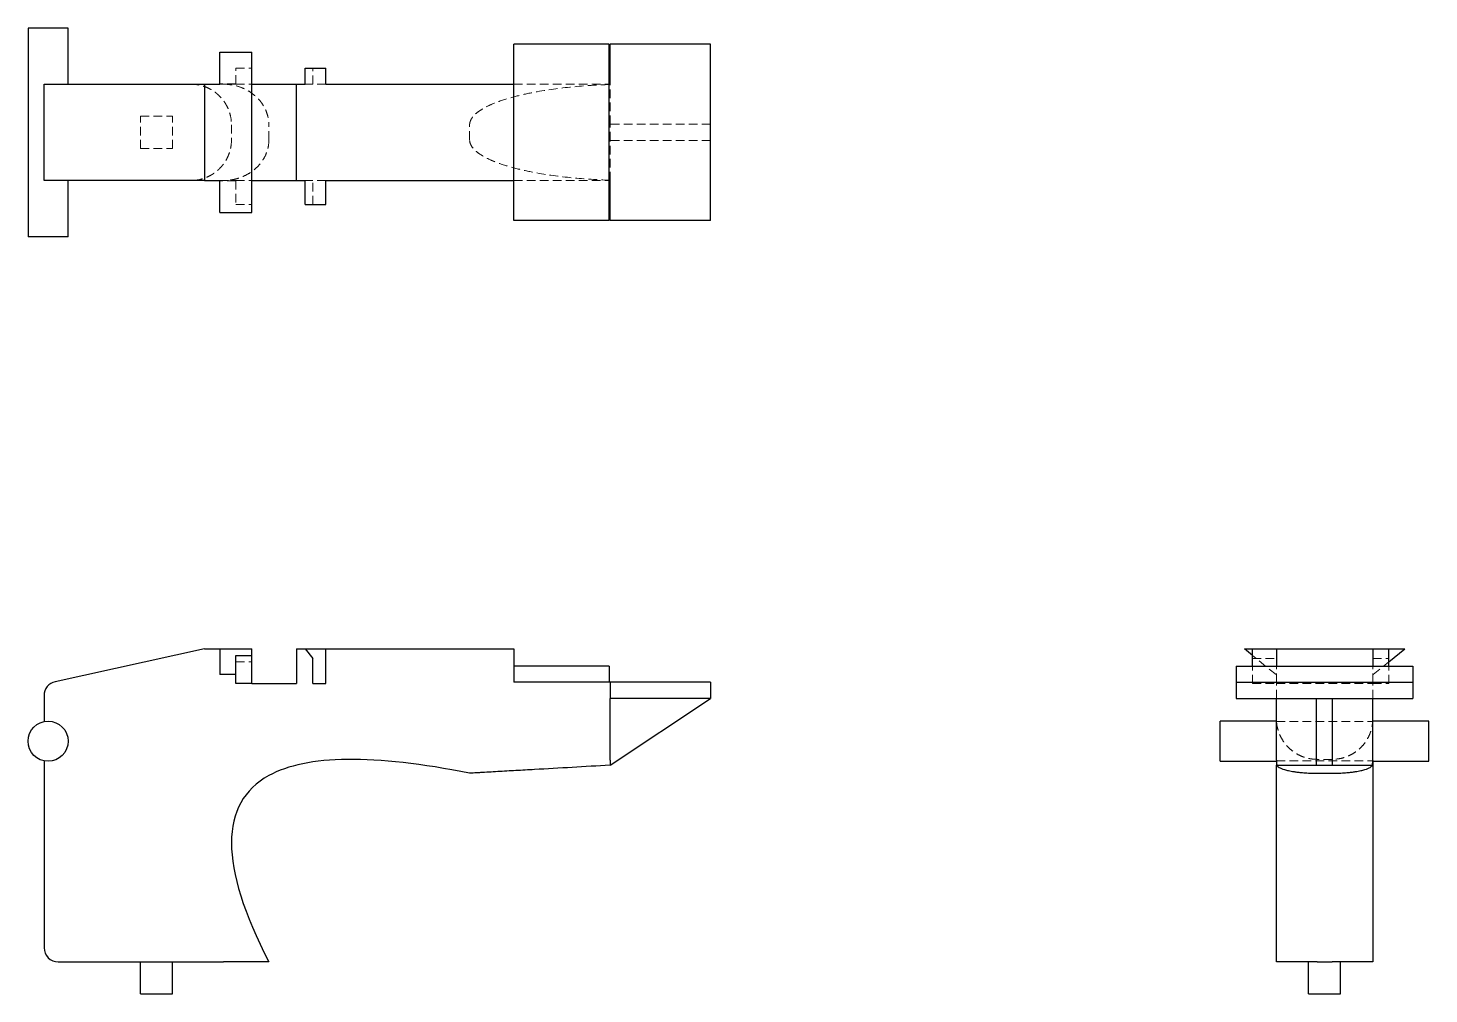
# Model space of a CAD drawing. Header units: millimetres. Extents: x 33 to 238, y 32 to 173.
import ezdxf

# ---------------------------------------------------------------- set-up
doc = ezdxf.new("R2010")
doc.units = ezdxf.units.MM
doc.linetypes.add('HIDDEN', pattern=[1.905, 1.27, -0.635])

msp = doc.modelspace()

# ---------------------------------------------------------------- linework, layer by layer
at = {"color": 7, "linetype": 'Continuous', "lineweight": 25}
for p, q in [((33, 173.29), (33, 142.71)), ((38.88, 173.29), (33, 173.29)), ((38.88, 165.06), (38.88, 173.29)), ((118.18, 170.94), (104.18, 170.94)), ((104.18, 165.06), (104.18, 170.94)), ((118.18, 145.06), (118.18, 170.94)), ((118.29, 165.06), (118.29, 170.94)), ((133, 170.94), (118.29, 170.94)), ((133, 145.06), (133, 170.94)), ((61.12, 169.76), (65.82, 169.76)), ((61.12, 165.06), (61.12, 169.76)), ((65.82, 146.24), (65.82, 169.76)), ((73.59, 165.06), (73.59, 167.41)), ((73.59, 167.41), (76.65, 167.41)), ((76.65, 165.06), (76.65, 167.41)), ((35.35, 150.94), (35.35, 165.06)), ((35.35, 165.06), (36.98, 165.06)), ((36.98, 165.06), (58.88, 165.06)), ((58.88, 165.06), (58.88, 150.94)), ((58.88, 165.06), (61.12, 165.06)), ((65.82, 165.06), (72.32, 165.06)), ((72.32, 150.94), (72.32, 165.06)), ((72.32, 165.06), (73.59, 165.06)), ((76.65, 165.06), (104.18, 165.06)), ((104.18, 150.94), (104.18, 165.06)), ((118.29, 165.06), (118.18, 165.06)), ((36.98, 150.94), (35.35, 150.94)), ((58.88, 150.94), (36.98, 150.94)), ((38.88, 142.71), (38.88, 150.94)), ((58.88, 150.94), (61.12, 150.94)), ((61.12, 146.24), (61.12, 150.94)), ((65.82, 150.94), (72.32, 150.94)), ((72.32, 150.94), (73.59, 150.94)), ((73.59, 147.41), (73.59, 150.94)), ((76.65, 150.94), (104.18, 150.94)), ((76.65, 147.41), (76.65, 150.94)), ((104.18, 145.06), (104.18, 150.94)), ((118.29, 150.94), (118.18, 150.94)), ((118.29, 145.06), (118.29, 150.94)), ((61.12, 146.24), (65.82, 146.24)), ((73.59, 147.41), (76.65, 147.41)), ((118.18, 145.06), (104.18, 145.06)), ((133, 145.06), (118.29, 145.06)), ((38.88, 142.71), (33, 142.71)), ((58.88, 82.29), (36.98, 77.48)), ((58.88, 82.29), (61.12, 82.29)), ((61.12, 82.29), (65.82, 82.29)), ((61.12, 82.29), (61.12, 78.53)), ((65.82, 81.34), (65.82, 82.29)), ((72.32, 82.29), (72.32, 77.24)), ((72.32, 82.29), (73.59, 82.29)), ((73.59, 82.29), (74.76, 80.88)), ((73.59, 82.29), (76.65, 82.29)), ((76.65, 77.24), (76.65, 82.29)), ((76.65, 82.29), (104.18, 82.29)), ((104.18, 82.29), (104.18, 79.74)), ((212.41, 81.34), (211.24, 82.29)), ((211.24, 82.29), (212.41, 82.29)), ((212.41, 79.74), (212.41, 82.29)), ((212.41, 82.29), (215.94, 82.29)), ((215.94, 82.29), (230.06, 82.29)), ((215.94, 82.29), (215.94, 79.74)), ((230.06, 82.29), (230.06, 79.74)), ((230.06, 82.29), (232.41, 82.29)), ((232.41, 79.74), (232.41, 82.29)), ((232.41, 80.39), (234.76, 82.29)), ((232.41, 82.29), (234.76, 82.29)), ((63.47, 81.34), (65.82, 81.34)), ((63.47, 77.24), (63.47, 81.34)), ((65.82, 77.24), (65.82, 81.34)), ((74.76, 77.24), (74.76, 80.88)), ((63.47, 78.53), (61.12, 78.53)), ((104.18, 79.74), (104.18, 77.39)), ((118.18, 79.74), (104.18, 79.74)), ((118.18, 79.74), (118.18, 77.39)), ((210.06, 79.74), (210.06, 77.39)), ((210.06, 79.74), (235.94, 79.74)), ((235.94, 79.74), (235.94, 77.39)), ((65.82, 77.24), (63.47, 77.24)), ((65.82, 77.24), (72.32, 77.24)), ((74.76, 77.24), (76.65, 77.24)), ((118.18, 77.39), (104.18, 77.39)), ((118.29, 77.39), (118.18, 77.39)), ((133, 77.39), (118.29, 77.39)), ((118.29, 77.39), (118.29, 75.04)), ((133, 77.39), (133, 75.04)), ((210.06, 77.39), (210.06, 75.04)), ((210.06, 77.39), (235.94, 77.39)), ((235.94, 77.39), (235.94, 75.04)), ((35.35, 75.45), (35.35, 71.65)), ((133, 75.04), (118.29, 75.04)), ((118.29, 65.99), (118.29, 75.04)), ((118.29, 65.24), (133, 75.04)), ((210.06, 75.04), (221.82, 75.04)), ((215.94, 65.99), (215.94, 75.04)), ((221.82, 75.04), (224.18, 75.04)), ((221.82, 65.24), (221.82, 75.04)), ((224.18, 75.04), (235.94, 75.04)), ((224.18, 65.24), (224.18, 75.04)), ((230.06, 65.99), (230.06, 75.04)), ((215.94, 71.71), (207.71, 71.71)), ((207.71, 68.76), (207.71, 71.71)), ((238.29, 71.71), (230.06, 71.71)), ((238.29, 68.76), (238.29, 71.71)), ((207.71, 65.82), (207.71, 68.76)), ((238.29, 65.82), (238.29, 68.76)), ((35.35, 65.88), (35.35, 38.49)), ((207.71, 65.82), (215.94, 65.82)), ((230.06, 65.82), (238.29, 65.82)), ((215.99, 65.24), (221.82, 65.24)), ((221.82, 65.24), (224.18, 65.24)), ((221.91, 64.06), (224.09, 64.06)), ((224.18, 65.24), (230.01, 65.24)), ((37.43, 36.41), (61.64, 36.41)), ((49.47, 31.71), (49.47, 36.41)), ((54.18, 31.71), (54.18, 36.41)), ((220.65, 31.71), (220.65, 36.41)), ((221.91, 36.41), (224.09, 36.41)), ((225.35, 31.71), (225.35, 36.41)), ((49.47, 31.71), (54.18, 31.71)), ((220.65, 31.71), (225.35, 31.71))]:
    msp.add_line(p, q, dxfattribs=at)
at = {"color": 7, "linetype": 'HIDDEN', "lineweight": 18}
for p, q in [((63.47, 165.12), (63.47, 167.41)), ((63.47, 167.41), (65.82, 167.41)), ((74.76, 165.06), (74.76, 167.41)), ((63.47, 165.12), (61.12, 165.12)), ((61.12, 165.06), (63.47, 165.06)), ((63.47, 165.06), (63.47, 165.12)), ((63.47, 165.06), (65.82, 165.06)), ((74.76, 165.06), (73.59, 165.06)), ((76.65, 165.06), (74.76, 165.06)), ((104.18, 165.06), (118.18, 165.06)), ((118.29, 159.18), (118.29, 165.06)), ((49.47, 160.35), (54.18, 160.35)), ((49.47, 155.65), (49.47, 160.35)), ((54.18, 155.65), (54.18, 160.35)), ((62.82, 159.09), (62.82, 156.91)), ((68.29, 156.91), (68.29, 159.09)), ((97.71, 156.91), (97.71, 159.09)), ((133, 159.18), (118.29, 159.18)), ((118.29, 156.82), (118.29, 159.18)), ((62.82, 156.91), (62.82, 156.91)), ((118.29, 150.94), (118.29, 156.82)), ((133, 156.82), (118.29, 156.82)), ((49.47, 155.65), (54.18, 155.65)), ((61.12, 150.94), (63.47, 150.94)), ((63.47, 150.88), (61.12, 150.88)), ((63.47, 150.88), (63.47, 150.94)), ((63.47, 150.94), (65.82, 150.94)), ((63.47, 150.88), (63.47, 147.41)), ((74.76, 150.94), (73.59, 150.94)), ((74.76, 147.41), (74.76, 150.94)), ((76.65, 150.94), (74.76, 150.94)), ((104.18, 150.94), (118.18, 150.94)), ((63.47, 147.41), (65.82, 147.41)), ((63.47, 80.39), (65.82, 80.39)), ((215.88, 78.53), (212.41, 81.34)), ((212.41, 80.88), (215.94, 80.88)), ((230.06, 80.88), (232.41, 80.88)), ((230.12, 78.53), (232.41, 80.39)), ((212.41, 77.24), (212.41, 79.74)), ((215.88, 78.53), (215.94, 78.53)), ((215.94, 77.39), (215.94, 79.74)), ((230.06, 77.39), (230.06, 79.74)), ((230.06, 78.53), (230.12, 78.53)), ((232.41, 77.24), (232.41, 79.74)), ((212.41, 77.24), (215.94, 77.24)), ((215.94, 75.04), (215.94, 77.39)), ((215.94, 77.24), (230.06, 77.24)), ((230.06, 75.04), (230.06, 77.39)), ((230.06, 77.24), (232.41, 77.24)), ((215.94, 71.65), (230.06, 71.65)), ((215.94, 65.23), (215.94, 65.95)), ((215.94, 65.88), (230.06, 65.88)), ((224.09, 66.1), (221.91, 66.1))]:
    msp.add_line(p, q, dxfattribs=at)
at = {"color": 7, "linetype": 'Continuous', "lineweight": 25}
msp.add_circle((35.94, 68.76), 2.94, dxfattribs=at)
for centre, start, end in [((37.43, 75.45), 102.4074, 180), ((37.43, 38.49), 180, 270)]:
    msp.add_arc(centre, 2.08, start, end, dxfattribs=at)
at = {"color": 7, "linetype": 'HIDDEN', "lineweight": 18}
for points, knots in [([(56.81, 165.06), (57.13, 165.05), (57.73, 165.02), (58.56, 164.83), (59.21, 164.59), (59.72, 164.33), (60.14, 164.08), (60.54, 163.79), (60.9, 163.48), (61.19, 163.19), (61.42, 162.93), (61.65, 162.64), (61.92, 162.26), (62.22, 161.72), (62.52, 161), (62.77, 160.1), (62.8, 159.44), (62.82, 159.09)], [0, 0, 0, 0, 0.108342, 0.201296, 0.276432, 0.332222, 0.381713, 0.4326, 0.488511, 0.528214, 0.563894, 0.59697, 0.644163, 0.709727, 0.792477, 0.890304, 1, 1, 1, 1]), ([(61.64, 165.06), (62.06, 165.06), (62.47, 165.02), (63.28, 164.88), (63.68, 164.78), (64.46, 164.5), (64.84, 164.33), (65.55, 163.93), (65.89, 163.69), (66.53, 163.15), (66.81, 162.86), (67.19, 162.38), (67.31, 162.21), (67.53, 161.86), (67.64, 161.68), (67.91, 161.12), (68.05, 160.73), (68.24, 159.93), (68.29, 159.51), (68.29, 159.09)], [0, 0, 0, 0, 0.125, 0.125, 0.25, 0.25, 0.375, 0.375, 0.5, 0.5, 0.625, 0.625, 0.6875, 0.6875, 0.75, 0.75, 0.875, 0.875, 1, 1, 1, 1]), ([(97.71, 159.09), (97.71, 159.21), (97.72, 159.33), (97.78, 159.56), (97.82, 159.67), (97.96, 160), (98.1, 160.19), (98.41, 160.55), (98.58, 160.71), (98.95, 161.01), (99.14, 161.14), (99.73, 161.53), (100.14, 161.75), (100.99, 162.14), (101.42, 162.32), (102.73, 162.8), (103.63, 163.06), (105.43, 163.52), (106.34, 163.72), (109.07, 164.23), (110.9, 164.48), (114.58, 164.84), (116.44, 164.95), (118.29, 165.01)], [0, 0, 0, 0, 0.015625, 0.015625, 0.03125, 0.03125, 0.0625, 0.0625, 0.09375, 0.09375, 0.125, 0.125, 0.1875, 0.1875, 0.25, 0.25, 0.375, 0.375, 0.5, 0.5, 0.75, 0.75, 1, 1, 1, 1]), ([(62.82, 156.91), (62.81, 156.63), (62.78, 156.09), (62.62, 155.33), (62.39, 154.65), (62.08, 154.01), (61.73, 153.45), (61.35, 152.98), (61.02, 152.64), (60.75, 152.39), (60.51, 152.2), (60.24, 151.99), (59.87, 151.75), (59.35, 151.47), (58.65, 151.2), (57.79, 150.98), (57.18, 150.95), (56.86, 150.94)], [0, 0, 0, 0, 0.08508, 0.165452, 0.239596, 0.306303, 0.38218, 0.442481, 0.493701, 0.527635, 0.557679, 0.586481, 0.631542, 0.696286, 0.780216, 0.882102, 1, 1, 1, 1]), ([(68.29, 156.91), (68.29, 156.49), (68.25, 156.08), (68.06, 155.28), (67.91, 154.88), (67.55, 154.14), (67.33, 153.8), (66.81, 153.14), (66.53, 152.85), (65.9, 152.31), (65.55, 152.08), (64.84, 151.67), (64.46, 151.5), (63.88, 151.29), (63.68, 151.23), (63.28, 151.12), (63.08, 151.08), (62.47, 150.98), (62.06, 150.94), (61.64, 150.94)], [0, 0, 0, 0, 0.125, 0.125, 0.25, 0.25, 0.375, 0.375, 0.5, 0.5, 0.625, 0.625, 0.75, 0.75, 0.8125, 0.8125, 0.875, 0.875, 1, 1, 1, 1]), ([(118.29, 150.99), (116.43, 151.05), (114.58, 151.16), (110.89, 151.52), (109.05, 151.77), (106.31, 152.29), (105.4, 152.48), (103.59, 152.94), (102.7, 153.21), (101.39, 153.69), (100.96, 153.87), (100.12, 154.27), (99.7, 154.49), (99.12, 154.87), (98.93, 155.01), (98.57, 155.3), (98.4, 155.46), (98.09, 155.82), (97.96, 156.01), (97.77, 156.44), (97.71, 156.67), (97.71, 156.91)], [0, 0, 0, 0, 0.25, 0.25, 0.5, 0.5, 0.625, 0.625, 0.75, 0.75, 0.8125, 0.8125, 0.875, 0.875, 0.90625, 0.90625, 0.9375, 0.9375, 0.96875, 0.96875, 1, 1, 1, 1]), ([(221.91, 66.1), (221.6, 66.11), (221.05, 66.14), (220.35, 66.29), (219.81, 66.47), (219.21, 66.73), (218.51, 67.13), (217.75, 67.75), (217.11, 68.47), (216.69, 69.14), (216.41, 69.73), (216.18, 70.33), (215.98, 71.15), (215.95, 71.78), (215.94, 72.13)], [0, 0, 0, 0, 0.097238, 0.173722, 0.227925, 0.27784, 0.380555, 0.484096, 0.587682, 0.68645, 0.732492, 0.797555, 0.888036, 1, 1, 1, 1]), ([(230.06, 72.12), (230.05, 71.81), (230.03, 71.27), (229.88, 70.57), (229.71, 70.02), (229.46, 69.42), (229.07, 68.72), (228.46, 67.95), (227.74, 67.31), (227.08, 66.88), (226.49, 66.59), (225.9, 66.36), (225.08, 66.15), (224.45, 66.12), (224.09, 66.1)], [0, 0, 0, 0, 0.098008, 0.174644, 0.22872, 0.278618, 0.381289, 0.484772, 0.588305, 0.686952, 0.73301, 0.798178, 0.888497, 1, 1, 1, 1])]:
    msp.add_open_spline(points, degree=3, knots=knots, dxfattribs=at)
at = {"color": 7, "linetype": 'Continuous', "lineweight": 25}
for points in [[(97.71, 64.06), (83.66, 66.89), (73.86, 66.77), (68.29, 63.71)], [(68.29, 63.71), (60.99, 59.69), (60.99, 50.59), (68.29, 36.41)]]:
    msp.add_open_spline(points, degree=3, dxfattribs=at)
for points, knots in [([(118.29, 65.99), (118.29, 65.93), (118.29, 65.8), (118.29, 65.61), (118.29, 65.42), (118.29, 65.3), (118.29, 65.24)], [0, 0, 0, 0, 0.2501463, 0.5000381, 0.7499108, 1, 1, 1, 1]), ([(215.94, 65.99), (215.94, 65.93), (215.94, 65.8), (215.95, 65.61), (215.97, 65.42), (215.98, 65.3), (215.99, 65.24)], [0, 0, 0, 0, 0.2501463, 0.5000381, 0.7499108, 1, 1, 1, 1]), ([(230.01, 65.24), (230.02, 65.3), (230.03, 65.42), (230.05, 65.61), (230.06, 65.8), (230.06, 65.93), (230.06, 65.99)], [0, 0, 0, 0, 0.250089, 0.499962, 0.749854, 1, 1, 1, 1]), ([(230.06, 65.95), (230.06, 65.49), (230.06, 64.48), (230.06, 62.66), (230.06, 60.58), (230.06, 58.39), (230.06, 56.12), (230.06, 53.73), (230.06, 51.24), (230.06, 48.67), (230.06, 46.13), (230.06, 43.63), (230.06, 41.18), (230.06, 38.77), (230.06, 37.2), (230.06, 36.41)], [0, 0, 0, 0, 0.060125, 0.132169, 0.204509, 0.277194, 0.349818, 0.422244, 0.504556, 0.586981, 0.669784, 0.752488, 0.834923, 0.917358, 1, 1, 1, 1]), ([(118.29, 65.24), (116.43, 65.13), (114.58, 65.02), (110.89, 64.81), (109.05, 64.71), (106.31, 64.55), (105.4, 64.5), (103.59, 64.4), (102.7, 64.34), (101.39, 64.27), (100.96, 64.24), (100.12, 64.2), (99.7, 64.17), (99.12, 64.14), (98.93, 64.13), (98.57, 64.11), (98.4, 64.1), (98.09, 64.08), (97.96, 64.07), (97.77, 64.06), (97.71, 64.06), (97.71, 64.06)], [0, 0, 0, 0, 0.25, 0.25, 0.5, 0.5, 0.625, 0.625, 0.75, 0.75, 0.8125, 0.8125, 0.875, 0.875, 0.90625, 0.90625, 0.9375, 0.9375, 0.96875, 0.96875, 1, 1, 1, 1]), ([(215.94, 36.41), (215.94, 37.2), (215.94, 38.77), (215.94, 41.18), (215.94, 43.63), (215.94, 46.13), (215.94, 48.67), (215.94, 51.24), (215.94, 53.73), (215.94, 56.12), (215.94, 58.39), (215.94, 60.58), (215.94, 62.65), (215.94, 64.22), (215.94, 65), (215.94, 65.23)], [0, 0, 0, 0, 0.0852493, 0.1702846, 0.2553195, 0.3406328, 0.4260472, 0.511072, 0.595981, 0.6706912, 0.7456065, 0.8205846, 0.895206, 0.9695228, 1, 1, 1, 1]), ([(215.99, 65.24), (216.05, 65.13), (216.16, 65.02), (216.52, 64.81), (216.77, 64.71), (217.29, 64.55), (217.48, 64.5), (217.94, 64.4), (218.21, 64.34), (218.69, 64.27), (218.87, 64.24), (219.27, 64.2), (219.49, 64.17), (219.87, 64.14), (220.01, 64.13), (220.3, 64.11), (220.46, 64.1), (220.82, 64.08), (221.01, 64.07), (221.44, 64.06), (221.67, 64.06), (221.91, 64.06)], [0, 0, 0, 0, 0.25, 0.25, 0.5, 0.5, 0.625, 0.625, 0.75, 0.75, 0.8125, 0.8125, 0.875, 0.875, 0.90625, 0.90625, 0.9375, 0.9375, 0.96875, 0.96875, 1, 1, 1, 1]), ([(224.09, 64.06), (224.21, 64.06), (224.33, 64.06), (224.56, 64.06), (224.67, 64.07), (225, 64.07), (225.19, 64.08), (225.55, 64.1), (225.71, 64.11), (226.01, 64.13), (226.14, 64.14), (226.53, 64.17), (226.75, 64.2), (227.14, 64.25), (227.32, 64.27), (227.8, 64.35), (228.06, 64.4), (228.52, 64.5), (228.72, 64.55), (229.23, 64.71), (229.48, 64.81), (229.84, 65.02), (229.95, 65.13), (230.01, 65.24)], [0, 0, 0, 0, 0.015625, 0.015625, 0.03125, 0.03125, 0.0625, 0.0625, 0.09375, 0.09375, 0.125, 0.125, 0.1875, 0.1875, 0.25, 0.25, 0.375, 0.375, 0.5, 0.5, 0.75, 0.75, 1, 1, 1, 1]), ([(68.29, 36.41), (68.29, 36.41), (68.25, 36.41), (68.06, 36.41), (67.91, 36.41), (67.55, 36.41), (67.33, 36.41), (66.81, 36.41), (66.53, 36.41), (65.9, 36.41), (65.55, 36.41), (64.84, 36.41), (64.46, 36.41), (63.88, 36.41), (63.68, 36.41), (63.28, 36.41), (63.08, 36.41), (62.47, 36.41), (62.06, 36.41), (61.64, 36.41)], [0, 0, 0, 0, 0.125, 0.125, 0.25, 0.25, 0.375, 0.375, 0.5, 0.5, 0.625, 0.625, 0.75, 0.75, 0.8125, 0.8125, 0.875, 0.875, 1, 1, 1, 1]), ([(221.91, 36.41), (221.49, 36.41), (221.08, 36.41), (220.28, 36.41), (219.88, 36.41), (219.14, 36.41), (218.8, 36.41), (218.14, 36.41), (217.85, 36.41), (217.31, 36.41), (217.08, 36.41), (216.67, 36.41), (216.5, 36.41), (216.29, 36.41), (216.23, 36.41), (216.12, 36.41), (216.08, 36.41), (215.98, 36.41), (215.94, 36.41), (215.94, 36.41)], [0, 0, 0, 0, 0.125, 0.125, 0.25, 0.25, 0.375, 0.375, 0.5, 0.5, 0.625, 0.625, 0.75, 0.75, 0.8125, 0.8125, 0.875, 0.875, 1, 1, 1, 1]), ([(230.06, 36.41), (230.06, 36.41), (230.02, 36.41), (229.88, 36.41), (229.78, 36.41), (229.5, 36.41), (229.33, 36.41), (228.93, 36.41), (228.69, 36.41), (228.15, 36.41), (227.86, 36.41), (227.38, 36.41), (227.21, 36.41), (226.86, 36.41), (226.68, 36.41), (226.12, 36.41), (225.73, 36.41), (224.93, 36.41), (224.51, 36.41), (224.09, 36.41)], [0, 0, 0, 0, 0.125, 0.125, 0.25, 0.25, 0.375, 0.375, 0.5, 0.5, 0.625, 0.625, 0.6875, 0.6875, 0.75, 0.75, 0.875, 0.875, 1, 1, 1, 1])]:
    msp.add_open_spline(points, degree=3, knots=knots, dxfattribs=at)

doc.saveas('drawing.dxf')
